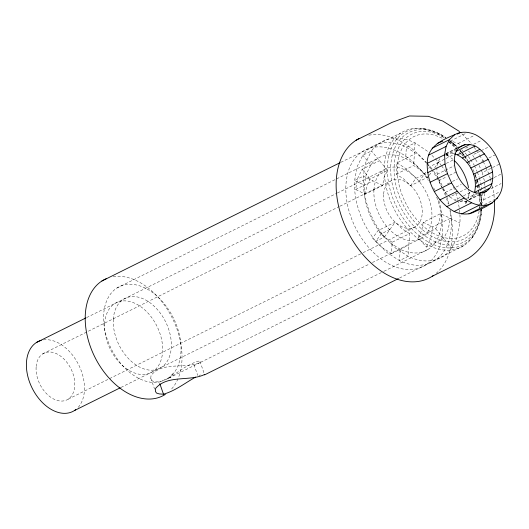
<?xml version="1.0" encoding="UTF-8"?>
<svg xmlns="http://www.w3.org/2000/svg" width="529" height="529" viewBox="0 0 529 529"><rect width="100%" height="100%" fill="white"/><g stroke="black" fill="none" stroke-linecap="round" stroke-linejoin="round"><path stroke-width="0.4" stroke-dasharray="2.65 1.98" d="M169.373 377.825L159.255 382.044A52.04 34.683 63.6 0 1 103.77 322.796A52.04 34.683 63.6 0 1 151.717 291.935A52.04 34.683 63.6 0 1 174.405 372.29L169.869 377.587C178.908 371.338 187.921 364.269 198.593 361.102L199.969 361.406L199.962 362.636L169.869 377.587C164.393 380.364 158.224 383.644 152.14 380.873L150.785 378.228L151.056 375.352C163.137 361.062 184.442 369.295 199.962 362.636L383.234 271.628M409.552 233.626L402.119 228.826L395.335 222.035L377.964 230.664L372.535 238.149L381.581 247.202L391.493 253.596L392.181 242.256L409.552 233.626L408.183 256.314L399.494 260.632L387.109 252.631L375.802 241.317A65.054 43.358 63.6 0 1 354.615 180.475L357.148 166.595L362.801 155.255L371.484 150.937A65.054 43.358 63.6 0 1 415.034 142.863L428.556 151.988M396.294 174.186L413.665 165.551L421.097 170.351L427.882 177.142L410.511 185.772L403.72 178.981L396.294 174.186L396.975 162.839L414.352 154.21M438.792 200.63A52.04 34.683 63.6 0 1 400.182 249.285L399.494 260.632A65.054 43.358 63.6 0 0 450.219 210.271M427.941 178.333A52.04 34.683 63.6 0 0 424.622 173.975L415.576 164.922L405.664 158.521L406.351 147.181L415.034 142.863L413.665 165.551M481.483 211.031L481.747 209.391A61.245 40.819 63.6 0 1 430.95 239.663A61.245 40.819 63.6 0 1 391.288 160.446A61.245 40.819 63.6 0 1 445.755 137.494M389.913 229.52L381.224 233.831L375.802 241.317L384.49 236.999A65.054 43.358 63.6 0 1 363.304 176.164L365.837 162.277L371.484 150.937L387.539 170.398L384.147 177.202L382.626 185.534L365.248 194.163L355.587 189.481L357.617 178.372L362.14 169.3L379.511 160.671M459.496 210.026A65.054 43.358 63.6 0 1 459.919 223.013L457.387 236.899L451.733 248.24A65.054 43.358 63.6 0 1 408.183 256.314L395.798 248.319L381.224 233.831A52.04 34.683 63.6 0 1 364.276 185.163L366.299 174.054L370.822 164.982A52.04 34.683 63.6 0 1 405.664 158.521M365.248 194.163L366.769 185.831L370.161 179.027L387.539 170.398M423.22 222.273L421.699 230.604L418.307 237.409L426.334 247.142L443.705 238.506L448.228 229.434L450.258 218.332L432.881 226.961L423.22 222.273L440.591 213.643L459.919 223.013M439.817 158.627C434.58 167.336 437.099 178.372 441.556 186.856M432.881 226.961L430.857 238.07L426.334 247.142M440.591 213.643L439.077 221.975L435.684 228.779L418.307 237.409M468.264 198.679L469.415 192.384L468.886 195.657L468.575 189.256M481.284 204.591L483.658 199.83L484.901 193.012M466.803 201.622L465.705 203.824L466.995 201.814M469.441 199.578L472.238 196.9L474.176 193.012M479.829 204.406L480.537 202.984L482.124 194.282L481.866 195.922L481.787 194.355M472.225 237.587L473.521 235.577M410.511 185.772L415.933 178.293L424.622 173.975L426.427 171.482M428.688 168.361L430.044 166.49L438.733 162.178A65.054 43.358 63.6 0 1 441.166 165.266M384.49 236.999L395.335 222.035M429.237 175.271L431.499 172.15M434.659 167.786L438.733 162.178L435.341 158.779M418.875 181.612L424.622 173.975M167.693 378.711L174.405 372.29M467.709 200.352L464.819 203.116L466.565 201.827M479.148 207.699L480.266 206.634M463.9 245.562L399.137 278.228M340.855 162.297L400.856 132.984M116.916 288.034L377.534 158.561M86.67 317.552L336.563 193.402M337.304 193.039L383.882 169.902M465.156 133.738L450.675 140.926L458.246 143.405L460.276 144.715M355.587 189.481L372.965 180.845M458.246 143.405L474.176 135.497M42.743 353.861L339.215 206.575M339.955 206.211L390.23 181.235M445.669 153.694L457.254 147.941M457.129 148.431L445.61 153.939M445.934 155.103L456.791 149.707M445.663 153.708L447.719 153.106L452.513 153.099L454.689 152.021M465.679 148.206L470.023 146.044M473.64 144.245L481.608 140.291M437.88 162.515L445.12 158.918M445.848 158.561L455.257 153.886M446.278 163.395L454.246 159.441M480.425 151.036L472.463 154.997L475.082 158.832M481.152 150.679L489.113 146.725M437.172 174.259L454.543 165.63M438.772 180.673L446.734 176.712M449.63 175.278L456.143 172.037M481.76 161.517L483.929 160.439M489.001 157.92L494.794 155.043M447.349 183.98L449.524 182.902M452.421 181.467L457.486 178.947M482.917 175L482.322 172.599L499.693 163.964M442.819 188.708L445.345 192.404L453.307 188.45M456.203 187.008L461.268 184.495M448.169 195.234L449.868 196.933L467.239 188.298M494.132 177.532L501.373 173.935M449.868 196.933L454.821 200.127L462.782 196.173M463.51 195.816L472.192 191.498M460.594 201.423L465.659 198.904M466.386 198.547L477.244 193.151M472.238 196.9L477.31 194.381M459.866 201.78L464.667 201.774L466.115 201.053M469.011 199.618L479.142 194.586M490.965 188.622L501.102 183.583M68.129 399.197L362.385 253.021M363.125 252.65L415.615 226.577M469.607 199.75L480.471 194.355M483.658 199.83L499.581 191.915M484.61 204.472L494.741 199.44M121.055 387.393L369.473 263.984M372.429 262.516L421.963 237.911M391.493 253.596L408.871 244.967M383.968 271.265L428.311 249.245M199.01 375.53L200.346 374.942M464.667 201.774L466.776 200.941M445.768 154.508L447.891 154.501L445.61 154.329M423.246 128.831L425.528 129.01M448.962 142.394L453.994 144.047L452.308 143.134L458.425 147.082M452.513 153.099L453.955 153.569M445.478 154.858L449.061 156.029L445.676 154.21L453.148 159.408M454.821 200.127L456.262 200.603M382.626 185.534L363.304 176.164L354.615 180.475L364.276 185.163M437.807 133.024L439.5 133.936M396.975 162.839L406.887 169.234L415.933 178.293M392.181 242.256L384.748 237.455L377.964 230.664M390.27 242.884L400.182 249.285M461.87 133.85L471.782 143.776M468.509 151.036L470.202 152.729M461.605 149.548L462.756 150.692M465.044 152.987L466.763 154.706M431.948 155.387L434.772 158.217M426.652 163.097L418.737 155.176L406.351 147.181A65.054 43.358 63.6 0 0 362.801 155.255L370.822 164.982M427.214 163.666L430.044 166.49A65.054 43.358 63.6 0 1 433.43 170.86M445.345 192.404L447.607 194.665M435.684 228.779L451.733 248.24M362.14 169.3L370.161 179.027M474.11 147.188L475.974 149.919M476.437 150.6L479.234 154.693M479.697 155.374L483.01 160.975M475.518 159.474L478.143 163.316M468.357 156.505L470.136 159.117M470.579 159.765L474.143 164.988M483.341 161.702L485.635 166.8M485.966 167.528L489.57 175.542L490.165 177.909M479.102 165.458L480.716 169.029M481.033 169.743L482.322 172.599M474.467 165.716L477.092 171.535M477.416 172.262L479.294 177.433M150.785 378.228L154.62 389.146M199.969 361.406L204.267 373.745M194.004 364.779L197.714 375.425M490.363 178.696L491.342 182.637M492.129 185.791L493.901 192.887L494.258 200.074M483.718 178.207L484.723 182.207L484.908 186.076M479.479 178.187L481.364 185.725L481.635 191.214M484.948 186.856L485.06 189.177M436.683 197.138A65.054 43.358 63.6 0 1 397.834 267.734A65.054 43.358 63.6 0 1 348.803 169.895A65.054 43.358 63.6 0 1 428.351 180.521M433.687 187.881A52.04 34.683 63.6 0 1 434.745 190.05M441.642 165.901A65.054 43.358 63.6 0 1 445.729 171.885M453.459 187.008A65.054 43.358 63.6 0 1 454.894 190.764M455.694 193.098A65.054 43.358 63.6 0 1 457.552 199.526M457.75 200.332A65.054 43.358 63.6 0 1 459.159 207.533M479.135 211.104A55.413 36.931 63.6 0 1 432.081 232.641A55.413 36.931 63.6 0 1 397.663 163.058A55.413 36.931 63.6 0 1 443.441 138.935M448.771 142.261A55.413 36.931 63.6 0 1 456.679 148.933M461.619 154.356A55.413 36.931 63.6 0 1 463.563 156.802M476.12 180.839A55.413 36.931 63.6 0 1 477.251 184.634M477.456 185.401A55.413 36.931 63.6 0 1 478.348 189.217M478.5 189.977A55.413 36.931 63.6 0 1 478.904 192.239M479.254 194.665A55.413 36.931 63.6 0 1 479.737 204.591M479.664 206.171A55.413 36.931 63.6 0 1 479.539 207.837M480.57 194.639A58.547 39.02 63.6 0 1 440.161 239.981A58.547 39.02 63.6 0 1 394.145 166.099A58.547 39.02 63.6 0 1 445.392 138.162M449.333 140.82A58.547 39.02 63.6 0 1 457.711 148.127M459.932 150.5A58.547 39.02 63.6 0 1 461.539 152.352M462.062 152.98A58.547 39.02 63.6 0 1 464.006 155.433M464.482 156.062A58.547 39.02 63.6 0 1 467.676 160.657M468.112 161.332A58.547 39.02 63.6 0 1 470.579 165.458M475.141 174.901A58.547 39.02 63.6 0 1 476.583 178.637M476.847 179.384A58.547 39.02 63.6 0 1 478.355 184.171M478.58 184.978A58.547 39.02 63.6 0 1 479.386 188.205M480.458 210.205A64.611 43.061 63.6 0 1 427.26 244.742A64.611 43.061 63.6 0 1 385.086 159.824A64.611 43.061 63.6 0 1 444.75 138.32M448.671 141.362A64.611 43.061 63.6 0 1 456.659 149.046M459.317 152.114A64.611 43.061 63.6 0 1 462.207 155.817M475.631 181.249A64.611 43.061 63.6 0 1 476.669 184.409M476.907 185.203A64.611 43.061 63.6 0 1 478.004 189.203M478.203 190.01A64.611 43.061 63.6 0 1 478.745 192.411M478.91 193.211A64.611 43.061 63.6 0 1 480.458 207.011M481.562 209.51A63.308 42.194 63.6 0 1 429.257 242.474A63.308 42.194 63.6 0 1 388.088 159.646A63.308 42.194 63.6 0 1 445.934 137.831M449.862 140.807A63.308 42.194 63.6 0 1 457.565 148.047M459.794 150.54A63.308 42.194 63.6 0 1 460.865 151.823M462.372 153.694A63.308 42.194 63.6 0 1 464.323 156.293M464.799 156.961A63.308 42.194 63.6 0 1 467.107 160.373M474.797 175A63.308 42.194 63.6 0 1 476.305 178.835M476.854 180.369A63.308 42.194 63.6 0 1 478.11 184.244M478.335 185.024A63.308 42.194 63.6 0 1 479.181 188.165M480.22 192.873A63.308 42.194 63.6 0 1 481.535 204.029M451.158 141.461A61.245 40.819 63.6 0 1 457.499 147.3M460.23 150.269A61.245 40.819 63.6 0 1 461.804 152.114M462.776 153.317A61.245 40.819 63.6 0 1 464.211 155.176M464.68 155.804A61.245 40.819 63.6 0 1 467.841 160.393M468.271 161.067A61.245 40.819 63.6 0 1 470.711 165.167M472.939 169.412A61.245 40.819 63.6 0 1 474.315 172.322M474.645 173.062A61.245 40.819 63.6 0 1 476.741 178.253M477.27 179.734A61.245 40.819 63.6 0 1 480.339 190.87M481.033 194.817A61.245 40.819 63.6 0 1 481.859 204.663M433.899 171.515A65.054 43.358 63.6 0 1 438.303 178.273M438.706 178.967A65.054 43.358 63.6 0 1 443.163 187.583M443.5 188.331A65.054 43.358 63.6 0 1 449.061 204.65M368.812 135.212A78.067 52.027 63.6 0 1 426.262 162.701M427.28 163.93A78.067 52.027 63.6 0 1 431.161 169.009M431.631 169.664A78.067 52.027 63.6 0 1 436.511 177.162M436.928 177.856A78.067 52.027 63.6 0 1 442.218 187.96M442.561 188.708A78.067 52.027 63.6 0 1 445.954 197.019M446.496 198.527A78.067 52.027 63.6 0 1 448.275 204.108M449.941 210.562A78.067 52.027 63.6 0 1 436.2 273.341M43.484 339.902A39.034 26.014 63.6 0 1 78.451 364.395A39.034 26.014 63.6 0 1 78.001 407.561M113.193 276.72A65.054 43.358 63.6 0 1 167.21 309.161A65.054 43.358 63.6 0 1 178.266 378.09M177.956 378.843A65.054 43.358 63.6 0 1 170.688 389.979M373.937 189.851A39.034 26.014 63.6 0 0 415.635 240.404A39.034 26.014 63.6 0 0 419.193 181.46A39.034 26.014 63.6 0 0 373.937 189.851M36.111 367.159A26.02 17.345 63.6 0 0 63.91 400.863A26.02 17.345 63.6 0 0 66.284 361.565A26.02 17.345 63.6 0 0 36.111 367.159M383.598 194.533A26.02 17.345 63.6 0 0 411.397 228.237A26.02 17.345 63.6 0 0 413.771 188.939A26.02 17.345 63.6 0 0 383.598 194.533M113.325 319.318A39.034 26.014 63.6 0 0 155.017 369.877A39.034 26.014 63.6 0 0 158.581 310.926A39.034 26.014 63.6 0 0 113.325 319.318M104.636 323.636A39.034 26.014 63.6 0 0 146.328 374.195A39.034 26.014 63.6 0 0 149.892 315.244A39.034 26.014 63.6 0 0 104.636 323.636"/><path stroke-width="0.79" d="M195.618 377.104C184.965 383.036 175.416 390.779 163.494 394.211L159.289 393.926L156.531 393.067L155.44 391.48L155.605 388.412C167.395 374.558 189.971 381.693 204.538 374.512M427.207 163.388C427.32 146.844 440.974 140.251 454.523 134.802C461.07 130.961 468.932 131.734 475.624 134.776C492.691 144.06 502.986 163.633 502.55 182.862C502.438 199.407 488.783 205.999 475.234 211.448C468.687 215.29 460.825 214.516 454.133 211.474C437.066 202.19 426.771 182.617 427.207 163.388L444.578 154.752L446.099 146.427L449.491 139.623L454.523 134.802M454.675 153.807C469.534 159.09 478.295 177.255 474.5 192.364L491.877 183.735C495.19 171.191 489.418 157.622 479.889 149.317C472.602 142.023 458.167 142.698 455.257 153.886C451.945 166.43 457.711 179.999 467.239 188.298C474.533 195.598 488.961 194.923 491.877 183.735M356.149 140.211L392.049 122.378L409.492 115.977L428.278 116.307L442.747 121.042L459.536 131.516M101.885 281.011L340.114 162.667M36.395 342.527L85.929 317.916M457.235 134.108L460.852 132.31M432.12 148.252L449.491 139.623M428.728 155.057L446.099 146.427M458.577 147.71L465.09 144.477M456.137 151.301L469.891 144.47M457.559 154.752L474.936 146.123M427.663 172.672L445.034 164.043L444.578 154.752M462.518 157.953L479.889 149.317M467.041 162.476L484.412 153.846M430.064 182.287L447.435 173.657L445.034 164.043M470.823 168.024L488.201 159.394M434.243 191.571L451.614 182.935C459.218 196.662 476.338 211.441 492.605 202.812M473.607 174.213L490.985 165.577M475.207 180.62L492.585 171.991M439.916 199.889L457.294 191.26M475.511 186.81L492.889 178.18M446.701 206.68L464.078 198.044M479.479 193.303L489.616 188.271M482.64 193.277L486.257 191.478M454.133 211.474L471.511 202.845M461.705 213.954L479.082 205.325M496.189 198.719L497.637 197.998M468.906 213.941L486.277 205.312M74.477 410.537L120.314 387.764M204.518 374.909L398.397 278.591M432.319 276.231L468.211 258.397C487.361 246.362 496.301 222.808 494.298 200.868M437.152 143.438L442.773 141.217M454.213 160.472C461.949 167.528 466.585 177.46 468.496 187.656M447.435 173.657L451.614 182.935M159.784 383.565L163.494 394.211M433.641 275.331A78.067 52.027 63.6 0 1 349.755 235.425A78.067 52.027 63.6 0 1 358.913 138.605M75.713 409.658A39.034 26.014 63.6 0 1 32.157 388.141A39.034 26.014 63.6 0 1 41.236 340.365M165.352 394.363A65.054 43.358 63.6 0 1 95.319 358.021A65.054 43.358 63.6 0 1 106.177 278.737"/></g></svg>
